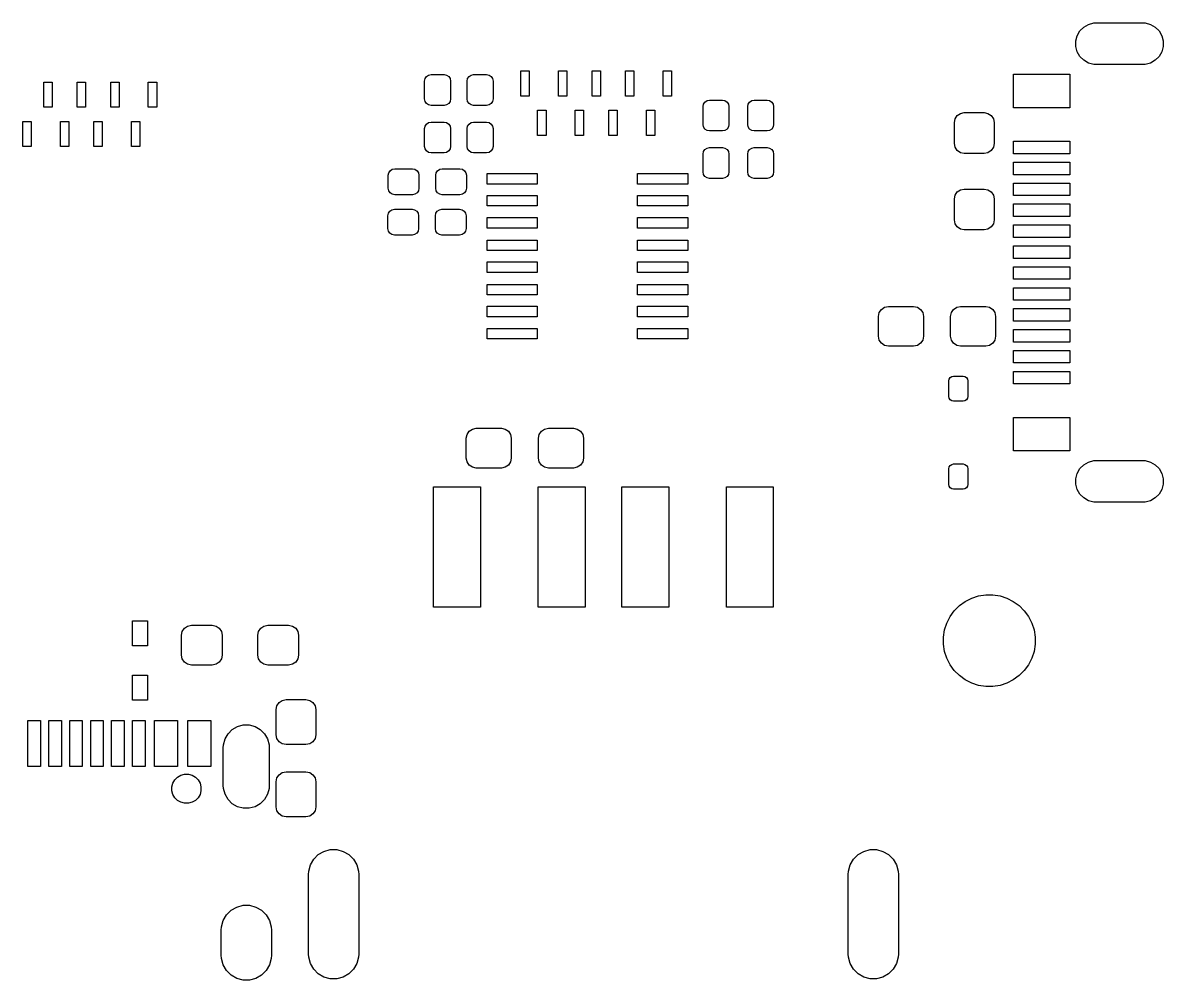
# Model space of a CAD drawing. Header units: millimetres. Extents: x 87.8 to 142.1, y -84.7 to -61.8.
# Drawn here: x 114.8 to 142.06, y -84.71 to -61.83 of the extents above; entities that cross this region are included whole.
import ezdxf

# ---------------------------------------------------------------- set-up
doc = ezdxf.new("R2010")
doc.units = ezdxf.units.MM
doc.layers.add('F.Mask', color=201, linetype='CONTINUOUS', true_color=0xd864ff)

msp = doc.modelspace()

# ---------------------------------------------------------------- linework, layer by layer
at = {"layer": 'F.Mask', "linetype": 'CONTINUOUS'}
for p, q in [((140.156619, -61.937323), (140.269658, -61.87206)), ((140.269658, -61.87206), (140.395737, -61.838278)), ((140.395737, -61.838278), (140.461, -61.834)), ((140.461, -61.834), (141.561, -61.834)), ((141.561, -61.834), (141.626263, -61.838278)), ((141.626263, -61.838278), (141.752342, -61.87206)), ((141.752342, -61.87206), (141.865381, -61.937323)), ((139.965278, -62.268737), (139.99906, -62.142658)), ((139.99906, -62.142658), (140.064323, -62.029619)), ((140.064323, -62.029619), (140.156619, -61.937323)), ((141.865381, -61.937323), (141.957677, -62.029619)), ((141.957677, -62.029619), (142.02294, -62.142658)), ((142.02294, -62.142658), (142.056722, -62.268737)), ((139.965278, -62.399263), (139.965278, -62.268737)), ((139.99906, -62.525342), (139.965278, -62.399263)), ((142.056722, -62.399263), (142.02294, -62.525342)), ((142.056722, -62.268737), (142.056722, -62.399263)), ((140.064323, -62.638381), (139.99906, -62.525342)), ((140.156619, -62.730677), (140.064323, -62.638381)), ((141.957677, -62.638381), (141.865381, -62.730677)), ((142.02294, -62.525342), (141.957677, -62.638381)), ((140.269658, -62.79594), (140.156619, -62.730677)), ((140.395737, -62.829722), (140.269658, -62.79594)), ((140.461, -62.834), (140.395737, -62.829722)), ((141.561, -62.834), (140.461, -62.834)), ((141.626263, -62.829722), (141.561, -62.834)), ((141.752342, -62.79594), (141.626263, -62.829722)), ((141.865381, -62.730677), (141.752342, -62.79594)), ((124.404, -63.228), (124.415799, -63.168684)), ((124.404, -63.653), (124.404, -63.228)), ((124.415799, -63.168684), (124.449398, -63.118398)), ((124.449398, -63.118398), (124.499684, -63.084799)), ((124.499684, -63.084799), (124.559, -63.073)), ((124.559, -63.073), (124.869, -63.073)), ((124.869, -63.073), (124.928316, -63.084799)), ((124.928316, -63.084799), (124.978602, -63.118398)), ((124.978602, -63.118398), (125.012201, -63.168684)), ((125.012201, -63.168684), (125.024, -63.228)), ((125.024, -63.228), (125.024, -63.653)), ((125.42, -63.228), (125.431799, -63.168684)), ((125.42, -63.653), (125.42, -63.228)), ((125.431799, -63.168684), (125.465398, -63.118398)), ((125.465398, -63.118398), (125.515684, -63.084799)), ((125.515684, -63.084799), (125.575, -63.073)), ((125.575, -63.073), (125.885, -63.073)), ((125.885, -63.073), (125.944316, -63.084799)), ((125.944316, -63.084799), (125.994602, -63.118398)), ((125.994602, -63.118398), (126.028201, -63.168684)), ((126.028201, -63.168684), (126.04, -63.228)), ((126.04, -63.228), (126.04, -63.653)), ((126.705, -63.584), (126.705, -62.984)), ((126.705, -62.984), (126.905, -62.984)), ((126.905, -62.984), (126.905, -63.584)), ((127.605, -63.584), (127.605, -62.984)), ((127.605, -62.984), (127.805, -62.984)), ((127.805, -62.984), (127.805, -63.584)), ((128.405, -63.584), (128.405, -62.984)), ((128.405, -62.984), (128.605, -62.984)), ((128.605, -62.984), (128.605, -63.584)), ((129.205, -63.584), (129.205, -62.984)), ((129.205, -62.984), (129.405, -62.984)), ((129.405, -62.984), (129.405, -63.584)), ((130.105, -63.584), (130.105, -62.984)), ((130.105, -62.984), (130.305, -62.984)), ((130.305, -62.984), (130.305, -63.584)), ((138.476, -63.864), (138.476, -63.064)), ((138.476, -63.064), (139.826, -63.064)), ((139.826, -63.064), (139.826, -63.864)), ((115.3, -63.85), (115.3, -63.25)), ((115.3, -63.25), (115.5, -63.25)), ((115.5, -63.25), (115.5, -63.85)), ((116.1, -63.85), (116.1, -63.25)), ((116.1, -63.25), (116.3, -63.25)), ((116.3, -63.25), (116.3, -63.85)), ((116.9, -63.85), (116.9, -63.25)), ((116.9, -63.25), (117.1, -63.25)), ((117.1, -63.25), (117.1, -63.85)), ((117.8, -63.85), (117.8, -63.25)), ((117.8, -63.25), (118, -63.25)), ((118, -63.25), (118, -63.85)), ((124.415799, -63.712316), (124.404, -63.653)), ((124.449398, -63.762602), (124.415799, -63.712316)), ((124.499684, -63.796201), (124.449398, -63.762602)), ((124.978602, -63.762602), (124.928316, -63.796201)), ((125.012201, -63.712316), (124.978602, -63.762602)), ((125.024, -63.653), (125.012201, -63.712316)), ((125.431799, -63.712316), (125.42, -63.653)), ((125.465398, -63.762602), (125.431799, -63.712316)), ((125.515684, -63.796201), (125.465398, -63.762602)), ((125.994602, -63.762602), (125.944316, -63.796201)), ((126.028201, -63.712316), (125.994602, -63.762602)), ((126.04, -63.653), (126.028201, -63.712316)), ((126.905, -63.584), (126.705, -63.584)), ((127.805, -63.584), (127.605, -63.584)), ((128.605, -63.584), (128.405, -63.584)), ((129.405, -63.584), (129.205, -63.584)), ((130.305, -63.584), (130.105, -63.584)), ((131.0588, -63.8376), (131.070599, -63.778284)), ((131.070599, -63.778284), (131.104198, -63.727998)), ((131.104198, -63.727998), (131.154484, -63.694399)), ((131.154484, -63.694399), (131.2138, -63.6826)), ((131.2138, -63.6826), (131.5238, -63.6826)), ((131.5238, -63.6826), (131.583116, -63.694399)), ((131.583116, -63.694399), (131.633402, -63.727998)), ((131.633402, -63.727998), (131.667001, -63.778284)), ((131.667001, -63.778284), (131.6788, -63.8376)), ((132.1256, -63.8376), (132.137399, -63.778284)), ((132.137399, -63.778284), (132.170998, -63.727998)), ((132.170998, -63.727998), (132.221284, -63.694399)), ((132.221284, -63.694399), (132.2806, -63.6826)), ((132.2806, -63.6826), (132.5906, -63.6826)), ((132.5906, -63.6826), (132.649916, -63.694399)), ((132.649916, -63.694399), (132.700202, -63.727998)), ((132.700202, -63.727998), (132.733801, -63.778284)), ((132.733801, -63.778284), (132.7456, -63.8376)), ((115.5, -63.85), (115.3, -63.85)), ((116.3, -63.85), (116.1, -63.85)), ((117.1, -63.85), (116.9, -63.85)), ((118, -63.85), (117.8, -63.85)), ((124.559, -63.808), (124.499684, -63.796201)), ((124.869, -63.808), (124.559, -63.808)), ((124.928316, -63.796201), (124.869, -63.808)), ((125.575, -63.808), (125.515684, -63.796201)), ((125.885, -63.808), (125.575, -63.808)), ((125.944316, -63.796201), (125.885, -63.808)), ((127.105, -64.524), (127.105, -63.924)), ((127.105, -63.924), (127.305, -63.924)), ((127.305, -63.924), (127.305, -64.524)), ((128.005, -64.524), (128.005, -63.924)), ((128.005, -63.924), (128.205, -63.924)), ((128.205, -63.924), (128.205, -64.524)), ((128.805, -64.524), (128.805, -63.924)), ((128.805, -63.924), (129.005, -63.924)), ((129.005, -63.924), (129.005, -64.524)), ((129.705, -64.524), (129.705, -63.924)), ((129.705, -63.924), (129.905, -63.924)), ((129.905, -63.924), (129.905, -64.524)), ((131.0588, -64.2626), (131.0588, -63.8376)), ((131.6788, -63.8376), (131.6788, -64.2626)), ((132.1256, -64.2626), (132.1256, -63.8376)), ((132.7456, -63.8376), (132.7456, -64.2626)), ((137.084079, -64.128113), (137.135562, -64.051062)), ((137.135562, -64.051062), (137.212613, -63.999579)), ((137.212613, -63.999579), (137.3035, -63.9815)), ((137.3035, -63.9815), (137.7785, -63.9815)), ((137.7785, -63.9815), (137.869387, -63.999579)), ((137.869387, -63.999579), (137.946438, -64.051062)), ((137.946438, -64.051062), (137.997921, -64.128113)), ((139.826, -63.864), (138.476, -63.864)), ((114.8, -64.79), (114.8, -64.19)), ((114.8, -64.19), (115, -64.19)), ((115, -64.19), (115, -64.79)), ((115.7, -64.79), (115.7, -64.19)), ((115.7, -64.19), (115.9, -64.19)), ((115.9, -64.19), (115.9, -64.79)), ((116.5, -64.79), (116.5, -64.19)), ((116.5, -64.19), (116.7, -64.19)), ((116.7, -64.19), (116.7, -64.79)), ((117.4, -64.79), (117.4, -64.19)), ((117.4, -64.19), (117.6, -64.19)), ((117.6, -64.19), (117.6, -64.79)), ((124.404, -64.363), (124.415799, -64.303684)), ((124.415799, -64.303684), (124.449398, -64.253398)), ((124.449398, -64.253398), (124.499684, -64.219799)), ((124.499684, -64.219799), (124.559, -64.208)), ((124.559, -64.208), (124.869, -64.208)), ((124.869, -64.208), (124.928316, -64.219799)), ((124.928316, -64.219799), (124.978602, -64.253398)), ((124.978602, -64.253398), (125.012201, -64.303684)), ((125.012201, -64.303684), (125.024, -64.363)), ((125.42, -64.363), (125.431799, -64.303684)), ((125.431799, -64.303684), (125.465398, -64.253398)), ((125.465398, -64.253398), (125.515684, -64.219799)), ((125.515684, -64.219799), (125.575, -64.208)), ((125.575, -64.208), (125.885, -64.208)), ((125.885, -64.208), (125.944316, -64.219799)), ((125.944316, -64.219799), (125.994602, -64.253398)), ((125.994602, -64.253398), (126.028201, -64.303684)), ((126.028201, -64.303684), (126.04, -64.363)), ((131.070599, -64.321916), (131.0588, -64.2626)), ((131.104198, -64.372202), (131.070599, -64.321916)), ((131.667001, -64.321916), (131.633402, -64.372202)), ((131.6788, -64.2626), (131.667001, -64.321916)), ((132.137399, -64.321916), (132.1256, -64.2626)), ((132.170998, -64.372202), (132.137399, -64.321916)), ((132.733801, -64.321916), (132.700202, -64.372202)), ((132.7456, -64.2626), (132.733801, -64.321916)), ((137.066, -64.219), (137.084079, -64.128113)), ((137.066, -64.719), (137.066, -64.219)), ((137.997921, -64.128113), (138.016, -64.219)), ((138.016, -64.219), (138.016, -64.719)), ((124.404, -64.788), (124.404, -64.363)), ((125.024, -64.363), (125.024, -64.788)), ((125.42, -64.788), (125.42, -64.363)), ((126.04, -64.363), (126.04, -64.788)), ((127.305, -64.524), (127.105, -64.524)), ((128.205, -64.524), (128.005, -64.524)), ((129.005, -64.524), (128.805, -64.524)), ((129.905, -64.524), (129.705, -64.524)), ((131.154484, -64.405801), (131.104198, -64.372202)), ((131.2138, -64.4176), (131.154484, -64.405801)), ((131.5238, -64.4176), (131.2138, -64.4176)), ((131.583116, -64.405801), (131.5238, -64.4176)), ((131.633402, -64.372202), (131.583116, -64.405801)), ((132.221284, -64.405801), (132.170998, -64.372202)), ((132.2806, -64.4176), (132.221284, -64.405801)), ((132.5906, -64.4176), (132.2806, -64.4176)), ((132.649916, -64.405801), (132.5906, -64.4176)), ((132.700202, -64.372202), (132.649916, -64.405801)), ((115, -64.79), (114.8, -64.79)), ((115.9, -64.79), (115.7, -64.79)), ((116.7, -64.79), (116.5, -64.79)), ((117.6, -64.79), (117.4, -64.79)), ((124.415799, -64.847316), (124.404, -64.788)), ((124.449398, -64.897602), (124.415799, -64.847316)), ((125.012201, -64.847316), (124.978602, -64.897602)), ((125.024, -64.788), (125.012201, -64.847316)), ((125.431799, -64.847316), (125.42, -64.788)), ((125.465398, -64.897602), (125.431799, -64.847316)), ((126.028201, -64.847316), (125.994602, -64.897602)), ((126.04, -64.788), (126.028201, -64.847316)), ((131.070599, -64.913284), (131.104198, -64.862998)), ((131.104198, -64.862998), (131.154484, -64.829399)), ((131.154484, -64.829399), (131.2138, -64.8176)), ((131.2138, -64.8176), (131.5238, -64.8176)), ((131.5238, -64.8176), (131.583116, -64.829399)), ((131.583116, -64.829399), (131.633402, -64.862998)), ((131.633402, -64.862998), (131.667001, -64.913284)), ((132.137399, -64.913284), (132.170998, -64.862998)), ((132.170998, -64.862998), (132.221284, -64.829399)), ((132.221284, -64.829399), (132.2806, -64.8176)), ((132.2806, -64.8176), (132.5906, -64.8176)), ((132.5906, -64.8176), (132.649916, -64.829399)), ((132.649916, -64.829399), (132.700202, -64.862998)), ((132.700202, -64.862998), (132.733801, -64.913284)), ((137.084079, -64.809887), (137.066, -64.719)), ((137.135562, -64.886938), (137.084079, -64.809887)), ((137.997921, -64.809887), (137.946438, -64.886938)), ((138.016, -64.719), (137.997921, -64.809887)), ((138.476, -64.964), (138.476, -64.664)), ((138.476, -64.664), (139.826, -64.664)), ((139.826, -64.664), (139.826, -64.964)), ((124.499684, -64.931201), (124.449398, -64.897602)), ((124.559, -64.943), (124.499684, -64.931201)), ((124.869, -64.943), (124.559, -64.943)), ((124.928316, -64.931201), (124.869, -64.943)), ((124.978602, -64.897602), (124.928316, -64.931201)), ((125.515684, -64.931201), (125.465398, -64.897602)), ((125.575, -64.943), (125.515684, -64.931201)), ((125.885, -64.943), (125.575, -64.943)), ((125.944316, -64.931201), (125.885, -64.943)), ((125.994602, -64.897602), (125.944316, -64.931201)), ((131.0588, -64.9726), (131.070599, -64.913284)), ((131.0588, -65.3976), (131.0588, -64.9726)), ((131.667001, -64.913284), (131.6788, -64.9726)), ((131.6788, -64.9726), (131.6788, -65.3976)), ((132.1256, -64.9726), (132.137399, -64.913284)), ((132.1256, -65.3976), (132.1256, -64.9726)), ((132.733801, -64.913284), (132.7456, -64.9726)), ((132.7456, -64.9726), (132.7456, -65.3976)), ((137.212613, -64.938421), (137.135562, -64.886938)), ((137.3035, -64.9565), (137.212613, -64.938421)), ((137.7785, -64.9565), (137.3035, -64.9565)), ((137.869387, -64.938421), (137.7785, -64.9565)), ((137.946438, -64.886938), (137.869387, -64.938421)), ((139.826, -64.964), (138.476, -64.964)), ((123.545499, -65.419284), (123.579098, -65.368998)), ((123.579098, -65.368998), (123.629384, -65.335399)), ((123.629384, -65.335399), (123.6887, -65.3236)), ((123.6887, -65.3236), (124.1137, -65.3236)), ((124.1137, -65.3236), (124.173016, -65.335399)), ((124.173016, -65.335399), (124.223302, -65.368998)), ((124.223302, -65.368998), (124.256901, -65.419284)), ((124.680499, -65.419284), (124.714098, -65.368998)), ((124.714098, -65.368998), (124.764384, -65.335399)), ((124.764384, -65.335399), (124.8237, -65.3236)), ((124.8237, -65.3236), (125.2487, -65.3236)), ((125.2487, -65.3236), (125.308016, -65.335399)), ((125.308016, -65.335399), (125.358302, -65.368998)), ((125.358302, -65.368998), (125.391901, -65.419284)), ((131.070599, -65.456916), (131.0588, -65.3976)), ((131.6788, -65.3976), (131.667001, -65.456916)), ((132.137399, -65.456916), (132.1256, -65.3976)), ((132.7456, -65.3976), (132.733801, -65.456916)), ((138.476, -65.464), (138.476, -65.164)), ((138.476, -65.164), (139.826, -65.164)), ((139.826, -65.164), (139.826, -65.464)), ((123.5337, -65.4786), (123.545499, -65.419284)), ((123.5337, -65.7886), (123.5337, -65.4786)), ((124.256901, -65.419284), (124.2687, -65.4786)), ((124.2687, -65.4786), (124.2687, -65.7886)), ((124.6687, -65.4786), (124.680499, -65.419284)), ((124.6687, -65.7886), (124.6687, -65.4786)), ((125.391901, -65.419284), (125.4037, -65.4786)), ((125.4037, -65.4786), (125.4037, -65.7886)), ((125.8954, -65.6882), (125.8954, -65.4382)), ((125.8954, -65.4382), (127.0954, -65.4382)), ((127.0954, -65.6882), (125.8954, -65.6882)), ((127.0954, -65.4382), (127.0954, -65.6882)), ((129.4954, -65.6882), (129.4954, -65.4382)), ((129.4954, -65.4382), (130.6954, -65.4382)), ((130.6954, -65.6882), (129.4954, -65.6882)), ((130.6954, -65.4382), (130.6954, -65.6882)), ((131.104198, -65.507202), (131.070599, -65.456916)), ((131.154484, -65.540801), (131.104198, -65.507202)), ((131.2138, -65.5526), (131.154484, -65.540801)), ((131.5238, -65.5526), (131.2138, -65.5526)), ((131.583116, -65.540801), (131.5238, -65.5526)), ((131.633402, -65.507202), (131.583116, -65.540801)), ((131.667001, -65.456916), (131.633402, -65.507202)), ((132.170998, -65.507202), (132.137399, -65.456916)), ((132.221284, -65.540801), (132.170998, -65.507202)), ((132.2806, -65.5526), (132.221284, -65.540801)), ((132.5906, -65.5526), (132.2806, -65.5526)), ((132.649916, -65.540801), (132.5906, -65.5526)), ((132.700202, -65.507202), (132.649916, -65.540801)), ((132.733801, -65.456916), (132.700202, -65.507202)), ((139.826, -65.464), (138.476, -65.464)), ((138.476, -65.964), (138.476, -65.664)), ((138.476, -65.664), (139.826, -65.664)), ((139.826, -65.664), (139.826, -65.964)), ((123.545499, -65.847916), (123.5337, -65.7886)), ((123.579098, -65.898202), (123.545499, -65.847916)), ((123.629384, -65.931801), (123.579098, -65.898202)), ((123.6887, -65.9436), (123.629384, -65.931801)), ((124.1137, -65.9436), (123.6887, -65.9436)), ((124.173016, -65.931801), (124.1137, -65.9436)), ((124.223302, -65.898202), (124.173016, -65.931801)), ((124.256901, -65.847916), (124.223302, -65.898202)), ((124.2687, -65.7886), (124.256901, -65.847916)), ((124.680499, -65.847916), (124.6687, -65.7886)), ((124.714098, -65.898202), (124.680499, -65.847916)), ((124.764384, -65.931801), (124.714098, -65.898202)), ((124.8237, -65.9436), (124.764384, -65.931801)), ((125.2487, -65.9436), (124.8237, -65.9436)), ((125.308016, -65.931801), (125.2487, -65.9436)), ((125.358302, -65.898202), (125.308016, -65.931801)), ((125.391901, -65.847916), (125.358302, -65.898202)), ((125.4037, -65.7886), (125.391901, -65.847916)), ((125.8954, -66.2082), (125.8954, -65.9582)), ((125.8954, -65.9582), (127.0954, -65.9582)), ((127.0954, -65.9582), (127.0954, -66.2082)), ((129.4954, -66.2082), (129.4954, -65.9582)), ((129.4954, -65.9582), (130.6954, -65.9582)), ((130.6954, -65.9582), (130.6954, -66.2082)), ((137.066, -66.044), (137.084079, -65.953113)), ((137.084079, -65.953113), (137.135562, -65.876062)), ((137.135562, -65.876062), (137.212613, -65.824579)), ((137.212613, -65.824579), (137.3035, -65.8065)), ((137.3035, -65.8065), (137.7785, -65.8065)), ((137.7785, -65.8065), (137.869387, -65.824579)), ((137.869387, -65.824579), (137.946438, -65.876062)), ((137.946438, -65.876062), (137.997921, -65.953113)), ((137.997921, -65.953113), (138.016, -66.044)), ((127.0954, -66.2082), (125.8954, -66.2082)), ((130.6954, -66.2082), (129.4954, -66.2082)), ((137.066, -66.544), (137.066, -66.044)), ((138.016, -66.044), (138.016, -66.544)), ((139.826, -65.964), (138.476, -65.964)), ((138.476, -66.464), (138.476, -66.164)), ((138.476, -66.164), (139.826, -66.164)), ((139.826, -66.164), (139.826, -66.464)), ((123.525, -66.4438), (123.536799, -66.384484)), ((123.525, -66.7538), (123.525, -66.4438)), ((123.536799, -66.384484), (123.570398, -66.334198)), ((123.570398, -66.334198), (123.620684, -66.300599)), ((123.620684, -66.300599), (123.68, -66.2888)), ((123.68, -66.2888), (124.105, -66.2888)), ((124.105, -66.2888), (124.164316, -66.300599)), ((124.164316, -66.300599), (124.214602, -66.334198)), ((124.214602, -66.334198), (124.248201, -66.384484)), ((124.248201, -66.384484), (124.26, -66.4438)), ((124.26, -66.4438), (124.26, -66.7538)), ((124.66, -66.4438), (124.671799, -66.384484)), ((124.66, -66.7538), (124.66, -66.4438)), ((124.671799, -66.384484), (124.705398, -66.334198)), ((124.705398, -66.334198), (124.755684, -66.300599)), ((124.755684, -66.300599), (124.815, -66.2888)), ((124.815, -66.2888), (125.24, -66.2888)), ((125.24, -66.2888), (125.299316, -66.300599)), ((125.299316, -66.300599), (125.349602, -66.334198)), ((125.349602, -66.334198), (125.383201, -66.384484)), ((125.383201, -66.384484), (125.395, -66.4438)), ((125.395, -66.4438), (125.395, -66.7538)), ((125.8954, -66.7382), (125.8954, -66.4882)), ((125.8954, -66.4882), (127.0954, -66.4882)), ((127.0954, -66.4882), (127.0954, -66.7382)), ((129.4954, -66.7382), (129.4954, -66.4882)), ((129.4954, -66.4882), (130.6954, -66.4882)), ((130.6954, -66.4882), (130.6954, -66.7382)), ((139.826, -66.464), (138.476, -66.464)), ((123.536799, -66.813116), (123.525, -66.7538)), ((124.26, -66.7538), (124.248201, -66.813116)), ((124.671799, -66.813116), (124.66, -66.7538)), ((125.395, -66.7538), (125.383201, -66.813116)), ((127.0954, -66.7382), (125.8954, -66.7382)), ((130.6954, -66.7382), (129.4954, -66.7382)), ((137.084079, -66.634887), (137.066, -66.544)), ((137.135562, -66.711938), (137.084079, -66.634887)), ((137.212613, -66.763421), (137.135562, -66.711938)), ((137.3035, -66.7815), (137.212613, -66.763421)), ((137.869387, -66.763421), (137.7785, -66.7815)), ((137.946438, -66.711938), (137.869387, -66.763421)), ((137.997921, -66.634887), (137.946438, -66.711938)), ((138.016, -66.544), (137.997921, -66.634887)), ((138.476, -66.964), (138.476, -66.664)), ((138.476, -66.664), (139.826, -66.664)), ((139.826, -66.664), (139.826, -66.964)), ((123.570398, -66.863402), (123.536799, -66.813116)), ((123.620684, -66.897001), (123.570398, -66.863402)), ((123.68, -66.9088), (123.620684, -66.897001)), ((124.105, -66.9088), (123.68, -66.9088)), ((124.164316, -66.897001), (124.105, -66.9088)), ((124.214602, -66.863402), (124.164316, -66.897001)), ((124.248201, -66.813116), (124.214602, -66.863402)), ((124.705398, -66.863402), (124.671799, -66.813116)), ((124.755684, -66.897001), (124.705398, -66.863402)), ((124.815, -66.9088), (124.755684, -66.897001)), ((125.24, -66.9088), (124.815, -66.9088)), ((125.299316, -66.897001), (125.24, -66.9088)), ((125.349602, -66.863402), (125.299316, -66.897001)), ((125.383201, -66.813116), (125.349602, -66.863402)), ((125.8954, -67.2782), (125.8954, -67.0282)), ((125.8954, -67.0282), (127.0954, -67.0282)), ((127.0954, -67.0282), (127.0954, -67.2782)), ((129.4954, -67.2782), (129.4954, -67.0282)), ((129.4954, -67.0282), (130.6954, -67.0282)), ((130.6954, -67.0282), (130.6954, -67.2782)), ((137.7785, -66.7815), (137.3035, -66.7815)), ((139.826, -66.964), (138.476, -66.964)), ((127.0954, -67.2782), (125.8954, -67.2782)), ((130.6954, -67.2782), (129.4954, -67.2782)), ((138.476, -67.464), (138.476, -67.164)), ((138.476, -67.164), (139.826, -67.164)), ((139.826, -67.164), (139.826, -67.464)), ((125.8954, -67.7982), (125.8954, -67.5482)), ((125.8954, -67.5482), (127.0954, -67.5482)), ((127.0954, -67.5482), (127.0954, -67.7982)), ((129.4954, -67.7982), (129.4954, -67.5482)), ((129.4954, -67.5482), (130.6954, -67.5482)), ((130.6954, -67.5482), (130.6954, -67.7982)), ((139.826, -67.464), (138.476, -67.464)), ((127.0954, -67.7982), (125.8954, -67.7982)), ((130.6954, -67.7982), (129.4954, -67.7982)), ((138.476, -67.964), (138.476, -67.664)), ((138.476, -67.664), (139.826, -67.664)), ((139.826, -67.664), (139.826, -67.964)), ((125.8954, -68.3382), (125.8954, -68.0882)), ((125.8954, -68.0882), (127.0954, -68.0882)), ((127.0954, -68.0882), (127.0954, -68.3382)), ((129.4954, -68.3382), (129.4954, -68.0882)), ((129.4954, -68.0882), (130.6954, -68.0882)), ((130.6954, -68.0882), (130.6954, -68.3382)), ((139.826, -67.964), (138.476, -67.964)), ((127.0954, -68.3382), (125.8954, -68.3382)), ((130.6954, -68.3382), (129.4954, -68.3382)), ((138.476, -68.464), (138.476, -68.164)), ((138.476, -68.164), (139.826, -68.164)), ((139.826, -68.164), (139.826, -68.464)), ((125.8954, -68.8582), (125.8954, -68.6082)), ((125.8954, -68.6082), (127.0954, -68.6082)), ((127.0954, -68.6082), (127.0954, -68.8582)), ((129.4954, -68.8582), (129.4954, -68.6082)), ((129.4954, -68.6082), (130.6954, -68.6082)), ((130.6954, -68.6082), (130.6954, -68.8582)), ((135.270079, -68.759613), (135.321562, -68.682562)), ((135.321562, -68.682562), (135.398613, -68.631079)), ((135.398613, -68.631079), (135.4895, -68.613)), ((135.4895, -68.613), (136.0895, -68.613)), ((136.0895, -68.613), (136.180387, -68.631079)), ((136.180387, -68.631079), (136.257438, -68.682562)), ((136.257438, -68.682562), (136.308921, -68.759613)), ((136.995079, -68.759613), (137.046562, -68.682562)), ((137.046562, -68.682562), (137.123613, -68.631079)), ((137.123613, -68.631079), (137.2145, -68.613)), ((137.2145, -68.613), (137.8145, -68.613)), ((137.8145, -68.613), (137.905387, -68.631079)), ((137.905387, -68.631079), (137.982438, -68.682562)), ((137.982438, -68.682562), (138.033921, -68.759613)), ((139.826, -68.464), (138.476, -68.464)), ((138.476, -68.964), (138.476, -68.664)), ((138.476, -68.664), (139.826, -68.664)), ((139.826, -68.664), (139.826, -68.964)), ((127.0954, -68.8582), (125.8954, -68.8582)), ((130.6954, -68.8582), (129.4954, -68.8582)), ((135.252, -68.8505), (135.270079, -68.759613)), ((135.252, -69.3255), (135.252, -68.8505)), ((136.308921, -68.759613), (136.327, -68.8505)), ((136.327, -68.8505), (136.327, -69.3255)), ((136.977, -68.8505), (136.995079, -68.759613)), ((136.977, -69.3255), (136.977, -68.8505)), ((138.033921, -68.759613), (138.052, -68.8505)), ((138.052, -68.8505), (138.052, -69.3255)), ((125.8954, -69.3882), (125.8954, -69.1382)), ((125.8954, -69.1382), (127.0954, -69.1382)), ((127.0954, -69.1382), (127.0954, -69.3882)), ((129.4954, -69.3882), (129.4954, -69.1382)), ((129.4954, -69.1382), (130.6954, -69.1382)), ((130.6954, -69.1382), (130.6954, -69.3882)), ((139.826, -68.964), (138.476, -68.964)), ((138.476, -69.464), (138.476, -69.164)), ((138.476, -69.164), (139.826, -69.164)), ((139.826, -69.164), (139.826, -69.464)), ((127.0954, -69.3882), (125.8954, -69.3882)), ((130.6954, -69.3882), (129.4954, -69.3882)), ((135.270079, -69.416387), (135.252, -69.3255)), ((135.321562, -69.493438), (135.270079, -69.416387)), ((135.398613, -69.544921), (135.321562, -69.493438)), ((136.257438, -69.493438), (136.180387, -69.544921)), ((136.308921, -69.416387), (136.257438, -69.493438)), ((136.327, -69.3255), (136.308921, -69.416387)), ((136.995079, -69.416387), (136.977, -69.3255)), ((137.046562, -69.493438), (136.995079, -69.416387)), ((137.123613, -69.544921), (137.046562, -69.493438)), ((137.982438, -69.493438), (137.905387, -69.544921)), ((138.033921, -69.416387), (137.982438, -69.493438)), ((138.052, -69.3255), (138.033921, -69.416387)), ((139.826, -69.464), (138.476, -69.464)), ((135.4895, -69.563), (135.398613, -69.544921)), ((136.0895, -69.563), (135.4895, -69.563)), ((136.180387, -69.544921), (136.0895, -69.563)), ((137.2145, -69.563), (137.123613, -69.544921)), ((137.8145, -69.563), (137.2145, -69.563)), ((137.905387, -69.544921), (137.8145, -69.563)), ((138.476, -69.964), (138.476, -69.664)), ((138.476, -69.664), (139.826, -69.664)), ((139.826, -69.664), (139.826, -69.964)), ((139.826, -69.964), (138.476, -69.964)), ((136.943564, -70.347448), (136.96795, -70.31095)), ((136.96795, -70.31095), (137.004448, -70.286564)), ((137.004448, -70.286564), (137.0475, -70.278)), ((137.0475, -70.278), (137.2725, -70.278)), ((137.2725, -70.278), (137.315552, -70.286564)), ((137.315552, -70.286564), (137.35205, -70.31095)), ((137.35205, -70.31095), (137.376436, -70.347448)), ((138.476, -70.464), (138.476, -70.164)), ((138.476, -70.164), (139.826, -70.164)), ((139.826, -70.164), (139.826, -70.464)), ((136.935, -70.3905), (136.943564, -70.347448)), ((136.935, -70.7655), (136.935, -70.3905)), ((137.376436, -70.347448), (137.385, -70.3905)), ((137.385, -70.3905), (137.385, -70.7655)), ((139.826, -70.464), (138.476, -70.464)), ((136.943564, -70.808552), (136.935, -70.7655)), ((136.96795, -70.84505), (136.943564, -70.808552)), ((137.004448, -70.869436), (136.96795, -70.84505)), ((137.35205, -70.84505), (137.315552, -70.869436)), ((137.376436, -70.808552), (137.35205, -70.84505)), ((137.385, -70.7655), (137.376436, -70.808552)), ((137.0475, -70.878), (137.004448, -70.869436)), ((137.2725, -70.878), (137.0475, -70.878)), ((137.315552, -70.869436), (137.2725, -70.878)), ((138.476, -72.064), (138.476, -71.264)), ((138.476, -71.264), (139.826, -71.264)), ((139.826, -71.264), (139.826, -72.064)), ((125.4, -71.7625), (125.418079, -71.671613)), ((125.418079, -71.671613), (125.469562, -71.594562)), ((125.469562, -71.594562), (125.546613, -71.543079)), ((125.546613, -71.543079), (125.6375, -71.525)), ((125.6375, -71.525), (126.2375, -71.525)), ((126.2375, -71.525), (126.328387, -71.543079)), ((126.328387, -71.543079), (126.405438, -71.594562)), ((126.405438, -71.594562), (126.456921, -71.671613)), ((126.456921, -71.671613), (126.475, -71.7625)), ((127.125, -71.7625), (127.143079, -71.671613)), ((127.143079, -71.671613), (127.194562, -71.594562)), ((127.194562, -71.594562), (127.271613, -71.543079)), ((127.271613, -71.543079), (127.3625, -71.525)), ((127.3625, -71.525), (127.9625, -71.525)), ((127.9625, -71.525), (128.053387, -71.543079)), ((128.053387, -71.543079), (128.130438, -71.594562)), ((128.130438, -71.594562), (128.181921, -71.671613)), ((128.181921, -71.671613), (128.2, -71.7625)), ((125.4, -72.2375), (125.4, -71.7625)), ((126.475, -71.7625), (126.475, -72.2375)), ((127.125, -72.2375), (127.125, -71.7625)), ((128.2, -71.7625), (128.2, -72.2375)), ((139.826, -72.064), (138.476, -72.064)), ((125.418079, -72.328387), (125.4, -72.2375)), ((125.469562, -72.405438), (125.418079, -72.328387)), ((125.546613, -72.456921), (125.469562, -72.405438)), ((125.6375, -72.475), (125.546613, -72.456921)), ((126.2375, -72.475), (125.6375, -72.475)), ((126.328387, -72.456921), (126.2375, -72.475)), ((126.405438, -72.405438), (126.328387, -72.456921)), ((126.456921, -72.328387), (126.405438, -72.405438)), ((126.475, -72.2375), (126.456921, -72.328387)), ((127.143079, -72.328387), (127.125, -72.2375)), ((127.194562, -72.405438), (127.143079, -72.328387)), ((127.271613, -72.456921), (127.194562, -72.405438)), ((127.3625, -72.475), (127.271613, -72.456921)), ((127.9625, -72.475), (127.3625, -72.475)), ((128.053387, -72.456921), (127.9625, -72.475)), ((128.130438, -72.405438), (128.053387, -72.456921)), ((128.181921, -72.328387), (128.130438, -72.405438)), ((128.2, -72.2375), (128.181921, -72.328387)), ((136.935, -72.4905), (136.943564, -72.447448)), ((136.935, -72.8655), (136.935, -72.4905)), ((136.943564, -72.447448), (136.96795, -72.41095)), ((136.96795, -72.41095), (137.004448, -72.386564)), ((137.004448, -72.386564), (137.0475, -72.378)), ((137.0475, -72.378), (137.2725, -72.378)), ((137.2725, -72.378), (137.315552, -72.386564)), ((137.315552, -72.386564), (137.35205, -72.41095)), ((137.35205, -72.41095), (137.376436, -72.447448)), ((137.376436, -72.447448), (137.385, -72.4905)), ((137.385, -72.4905), (137.385, -72.8655)), ((139.99906, -72.602658), (140.064323, -72.489619)), ((140.064323, -72.489619), (140.156619, -72.397323)), ((140.156619, -72.397323), (140.269658, -72.33206)), ((140.269658, -72.33206), (140.395737, -72.298278)), ((140.395737, -72.298278), (140.461, -72.294)), ((140.461, -72.294), (141.561, -72.294)), ((141.561, -72.294), (141.626263, -72.298278)), ((141.626263, -72.298278), (141.752342, -72.33206)), ((141.752342, -72.33206), (141.865381, -72.397323)), ((141.865381, -72.397323), (141.957677, -72.489619)), ((141.957677, -72.489619), (142.02294, -72.602658)), ((139.965278, -72.728737), (139.99906, -72.602658)), ((139.965278, -72.859263), (139.965278, -72.728737)), ((142.02294, -72.602658), (142.056722, -72.728737)), ((142.056722, -72.728737), (142.056722, -72.859263)), ((124.618, -75.8), (124.618, -72.92)), ((124.618, -72.92), (125.738, -72.92)), ((125.738, -72.92), (125.738, -75.8)), ((127.118, -75.8), (127.118, -72.92)), ((127.118, -72.92), (128.238, -72.92)), ((128.238, -72.92), (128.238, -75.8)), ((129.118, -75.8), (129.118, -72.92)), ((129.118, -72.92), (130.238, -72.92)), ((130.238, -72.92), (130.238, -75.8)), ((131.618, -75.8), (131.618, -72.92)), ((131.618, -72.92), (132.738, -72.92)), ((132.738, -72.92), (132.738, -75.8)), ((136.943564, -72.908552), (136.935, -72.8655)), ((136.96795, -72.94505), (136.943564, -72.908552)), ((137.004448, -72.969436), (136.96795, -72.94505)), ((137.0475, -72.978), (137.004448, -72.969436)), ((137.2725, -72.978), (137.0475, -72.978)), ((137.315552, -72.969436), (137.2725, -72.978)), ((137.35205, -72.94505), (137.315552, -72.969436)), ((137.376436, -72.908552), (137.35205, -72.94505)), ((137.385, -72.8655), (137.376436, -72.908552)), ((139.99906, -72.985342), (139.965278, -72.859263)), ((140.064323, -73.098381), (139.99906, -72.985342)), ((142.02294, -72.985342), (141.957677, -73.098381)), ((142.056722, -72.859263), (142.02294, -72.985342)), ((140.156619, -73.190677), (140.064323, -73.098381)), ((140.269658, -73.25594), (140.156619, -73.190677)), ((140.395737, -73.289722), (140.269658, -73.25594)), ((140.461, -73.294), (140.395737, -73.289722)), ((141.561, -73.294), (140.461, -73.294)), ((141.626263, -73.289722), (141.561, -73.294)), ((141.752342, -73.25594), (141.626263, -73.289722)), ((141.865381, -73.190677), (141.752342, -73.25594)), ((141.957677, -73.098381), (141.865381, -73.190677)), ((137.063553, -75.885607), (137.185607, -75.763553)), ((137.185607, -75.763553), (137.325252, -75.662096)), ((137.325252, -75.662096), (137.479048, -75.583733)), ((137.479048, -75.583733), (137.64321, -75.530393)), ((137.64321, -75.530393), (137.813695, -75.503391)), ((137.813695, -75.503391), (137.986305, -75.503391)), ((137.986305, -75.503391), (138.15679, -75.530393)), ((138.15679, -75.530393), (138.320952, -75.583733)), ((138.320952, -75.583733), (138.474748, -75.662096)), ((138.474748, -75.662096), (138.614393, -75.763553)), ((138.614393, -75.763553), (138.736447, -75.885607)), ((125.738, -75.8), (124.618, -75.8)), ((128.238, -75.8), (127.118, -75.8)), ((130.238, -75.8), (129.118, -75.8)), ((132.738, -75.8), (131.618, -75.8)), ((136.883733, -76.179048), (136.962096, -76.025252)), ((136.962096, -76.025252), (137.063553, -75.885607)), ((138.736447, -75.885607), (138.837904, -76.025252)), ((138.837904, -76.025252), (138.916267, -76.179048)), ((117.419999, -76.724), (117.419999, -76.124)), ((117.419999, -76.124), (117.779999, -76.124)), ((117.779999, -76.124), (117.779999, -76.724)), ((118.609579, -76.379613), (118.661062, -76.302562)), ((118.661062, -76.302562), (118.738113, -76.251079)), ((118.738113, -76.251079), (118.829, -76.233)), ((118.829, -76.233), (119.329, -76.233)), ((119.329, -76.233), (119.419887, -76.251079)), ((119.419887, -76.251079), (119.496938, -76.302562)), ((119.496938, -76.302562), (119.548421, -76.379613)), ((120.434579, -76.379613), (120.486062, -76.302562)), ((120.486062, -76.302562), (120.563113, -76.251079)), ((120.563113, -76.251079), (120.654, -76.233)), ((120.654, -76.233), (121.154, -76.233)), ((121.154, -76.233), (121.244887, -76.251079)), ((121.244887, -76.251079), (121.321938, -76.302562)), ((121.321938, -76.302562), (121.373421, -76.379613)), ((136.830393, -76.34321), (136.883733, -76.179048)), ((138.916267, -76.179048), (138.969607, -76.34321)), ((118.5915, -76.4705), (118.609579, -76.379613)), ((118.5915, -76.9455), (118.5915, -76.4705)), ((119.548421, -76.379613), (119.5665, -76.4705)), ((119.5665, -76.4705), (119.5665, -76.9455)), ((120.4165, -76.4705), (120.434579, -76.379613)), ((120.4165, -76.9455), (120.4165, -76.4705)), ((121.373421, -76.379613), (121.3915, -76.4705)), ((121.3915, -76.4705), (121.3915, -76.9455)), ((136.803391, -76.513695), (136.830393, -76.34321)), ((136.803391, -76.686305), (136.803391, -76.513695)), ((138.969607, -76.34321), (138.996609, -76.513695)), ((138.996609, -76.513695), (138.996609, -76.686305)), ((117.779999, -76.724), (117.419999, -76.724)), ((136.830393, -76.85679), (136.803391, -76.686305)), ((136.883733, -77.020952), (136.830393, -76.85679)), ((138.969607, -76.85679), (138.916267, -77.020952)), ((138.996609, -76.686305), (138.969607, -76.85679)), ((118.609579, -77.036387), (118.5915, -76.9455)), ((118.661062, -77.113438), (118.609579, -77.036387)), ((118.738113, -77.164921), (118.661062, -77.113438)), ((119.496938, -77.113438), (119.419887, -77.164921)), ((119.548421, -77.036387), (119.496938, -77.113438)), ((119.5665, -76.9455), (119.548421, -77.036387)), ((120.434579, -77.036387), (120.4165, -76.9455)), ((120.486062, -77.113438), (120.434579, -77.036387)), ((120.563113, -77.164921), (120.486062, -77.113438)), ((121.321938, -77.113438), (121.244887, -77.164921)), ((121.373421, -77.036387), (121.321938, -77.113438)), ((121.3915, -76.9455), (121.373421, -77.036387)), ((136.962096, -77.174748), (136.883733, -77.020952)), ((138.916267, -77.020952), (138.837904, -77.174748)), ((118.829, -77.183), (118.738113, -77.164921)), ((119.329, -77.183), (118.829, -77.183)), ((119.419887, -77.164921), (119.329, -77.183)), ((120.654, -77.183), (120.563113, -77.164921)), ((121.154, -77.183), (120.654, -77.183)), ((121.244887, -77.164921), (121.154, -77.183)), ((137.063553, -77.314393), (136.962096, -77.174748)), ((137.185607, -77.436447), (137.063553, -77.314393)), ((138.736447, -77.314393), (138.614393, -77.436447)), ((138.837904, -77.174748), (138.736447, -77.314393)), ((117.420001, -78.024), (117.420001, -77.424)), ((117.420001, -77.424), (117.780001, -77.424)), ((117.780001, -77.424), (117.780001, -78.024)), ((137.325252, -77.537904), (137.185607, -77.436447)), ((137.479048, -77.616267), (137.325252, -77.537904)), ((137.64321, -77.669607), (137.479048, -77.616267)), ((137.813695, -77.696609), (137.64321, -77.669607)), ((138.15679, -77.669607), (137.986305, -77.696609)), ((138.320952, -77.616267), (138.15679, -77.669607)), ((138.474748, -77.537904), (138.320952, -77.616267)), ((138.614393, -77.436447), (138.474748, -77.537904)), ((137.986305, -77.696609), (137.813695, -77.696609)), ((117.780001, -78.024), (117.420001, -78.024)), ((120.855, -78.2475), (120.873079, -78.156613)), ((120.873079, -78.156613), (120.924562, -78.079562)), ((120.924562, -78.079562), (121.001613, -78.028079)), ((121.001613, -78.028079), (121.0925, -78.01)), ((121.0925, -78.01), (121.5675, -78.01)), ((121.5675, -78.01), (121.658387, -78.028079)), ((121.658387, -78.028079), (121.735438, -78.079562)), ((121.735438, -78.079562), (121.786921, -78.156613)), ((121.786921, -78.156613), (121.805, -78.2475)), ((120.855, -78.8475), (120.855, -78.2475)), ((121.805, -78.2475), (121.805, -78.8475)), ((114.922, -79.61), (114.922, -78.51)), ((114.922, -78.51), (115.222, -78.51)), ((115.222, -78.51), (115.222, -79.61)), ((115.422, -79.61), (115.422, -78.51)), ((115.422, -78.51), (115.722, -78.51)), ((115.722, -78.51), (115.722, -79.61)), ((115.922, -79.61), (115.922, -78.51)), ((115.922, -78.51), (116.222, -78.51)), ((116.222, -78.51), (116.222, -79.61)), ((116.422, -79.61), (116.422, -78.51)), ((116.422, -78.51), (116.722, -78.51)), ((116.722, -78.51), (116.722, -79.61)), ((116.922, -79.61), (116.922, -78.51)), ((116.922, -78.51), (117.222, -78.51)), ((117.222, -78.51), (117.222, -79.61)), ((117.422, -79.61), (117.422, -78.51)), ((117.422, -78.51), (117.722, -78.51)), ((117.722, -78.51), (117.722, -79.61)), ((117.947, -79.61), (117.947, -78.51)), ((117.947, -78.51), (118.497, -78.51)), ((118.497, -78.51), (118.497, -79.61)), ((118.747, -79.61), (118.747, -78.51)), ((118.747, -78.51), (119.297, -78.51)), ((119.297, -78.51), (119.297, -79.61)), ((119.705656, -78.825181), (119.807181, -78.723656)), ((119.807181, -78.723656), (119.931524, -78.651866)), ((119.931524, -78.651866), (120.070211, -78.614705)), ((120.070211, -78.614705), (120.213789, -78.614705)), ((120.213789, -78.614705), (120.352476, -78.651866)), ((120.352476, -78.651866), (120.476819, -78.723656)), ((120.476819, -78.723656), (120.578344, -78.825181)), ((119.596705, -79.088211), (119.633866, -78.949524)), ((119.633866, -78.949524), (119.705656, -78.825181)), ((120.578344, -78.825181), (120.650134, -78.949524)), ((120.650134, -78.949524), (120.687295, -79.088211)), ((120.873079, -78.938387), (120.855, -78.8475)), ((120.924562, -79.015438), (120.873079, -78.938387)), ((121.001613, -79.066921), (120.924562, -79.015438)), ((121.735438, -79.015438), (121.658387, -79.066921)), ((121.786921, -78.938387), (121.735438, -79.015438)), ((121.805, -78.8475), (121.786921, -78.938387)), ((119.592, -79.16), (119.596705, -79.088211)), ((119.592, -80.06), (119.592, -79.16)), ((120.687295, -79.088211), (120.692, -79.16)), ((120.692, -79.16), (120.692, -80.06)), ((121.0925, -79.085), (121.001613, -79.066921)), ((121.5675, -79.085), (121.0925, -79.085)), ((121.658387, -79.066921), (121.5675, -79.085)), ((115.222, -79.61), (114.922, -79.61)), ((115.722, -79.61), (115.422, -79.61)), ((116.222, -79.61), (115.922, -79.61)), ((116.722, -79.61), (116.422, -79.61)), ((117.222, -79.61), (116.922, -79.61)), ((117.722, -79.61), (117.422, -79.61)), ((118.497, -79.61), (117.947, -79.61)), ((118.498933, -79.862326), (118.578061, -79.816642)), ((118.578061, -79.816642), (118.666316, -79.792994)), ((118.666316, -79.792994), (118.757684, -79.792994)), ((119.297, -79.61), (118.747, -79.61)), ((118.757684, -79.792994), (118.845939, -79.816642)), ((118.845939, -79.816642), (118.925067, -79.862326)), ((120.873079, -79.881613), (120.924562, -79.804562)), ((120.924562, -79.804562), (121.001613, -79.753079)), ((121.001613, -79.753079), (121.0925, -79.735)), ((121.0925, -79.735), (121.5675, -79.735)), ((121.5675, -79.735), (121.658387, -79.753079)), ((121.658387, -79.753079), (121.735438, -79.804562)), ((121.735438, -79.804562), (121.786921, -79.881613)), ((118.364994, -80.094316), (118.388642, -80.006061)), ((118.364994, -80.185684), (118.364994, -80.094316)), ((118.388642, -80.006061), (118.434326, -79.926933)), ((118.434326, -79.926933), (118.498933, -79.862326)), ((118.925067, -79.862326), (118.989674, -79.926933)), ((118.989674, -79.926933), (119.035358, -80.006061)), ((119.035358, -80.006061), (119.059006, -80.094316)), ((119.059006, -80.094316), (119.059006, -80.185684)), ((119.596705, -80.131789), (119.592, -80.06)), ((119.633866, -80.270476), (119.596705, -80.131789)), ((120.687295, -80.131789), (120.650134, -80.270476)), ((120.692, -80.06), (120.687295, -80.131789)), ((120.855, -79.9725), (120.873079, -79.881613)), ((120.855, -80.5725), (120.855, -79.9725)), ((121.786921, -79.881613), (121.805, -79.9725)), ((121.805, -79.9725), (121.805, -80.5725)), ((118.388642, -80.273939), (118.364994, -80.185684)), ((118.434326, -80.353067), (118.388642, -80.273939)), ((118.498933, -80.417674), (118.434326, -80.353067)), ((118.989674, -80.353067), (118.925067, -80.417674)), ((119.035358, -80.273939), (118.989674, -80.353067)), ((119.059006, -80.185684), (119.035358, -80.273939)), ((119.705656, -80.394819), (119.633866, -80.270476)), ((119.807181, -80.496344), (119.705656, -80.394819)), ((120.578344, -80.394819), (120.476819, -80.496344)), ((120.650134, -80.270476), (120.578344, -80.394819)), ((118.578061, -80.463358), (118.498933, -80.417674)), ((118.666316, -80.487006), (118.578061, -80.463358)), ((118.757684, -80.487006), (118.666316, -80.487006)), ((118.845939, -80.463358), (118.757684, -80.487006)), ((118.925067, -80.417674), (118.845939, -80.463358)), ((119.931524, -80.568134), (119.807181, -80.496344)), ((120.070211, -80.605295), (119.931524, -80.568134)), ((120.213789, -80.605295), (120.070211, -80.605295)), ((120.352476, -80.568134), (120.213789, -80.605295)), ((120.476819, -80.496344), (120.352476, -80.568134)), ((120.873079, -80.663387), (120.855, -80.5725)), ((120.924562, -80.740438), (120.873079, -80.663387)), ((121.786921, -80.663387), (121.735438, -80.740438)), ((121.805, -80.5725), (121.786921, -80.663387)), ((121.001613, -80.791921), (120.924562, -80.740438)), ((121.0925, -80.81), (121.001613, -80.791921)), ((121.5675, -80.81), (121.0925, -80.81)), ((121.658387, -80.791921), (121.5675, -80.81)), ((121.735438, -80.740438), (121.658387, -80.791921)), ((121.751988, -81.824743), (121.862743, -81.713988)), ((121.862743, -81.713988), (121.99839, -81.635672)), ((121.99839, -81.635672), (122.149684, -81.595133)), ((122.149684, -81.595133), (122.306316, -81.595133)), ((122.306316, -81.595133), (122.45761, -81.635672)), ((122.45761, -81.635672), (122.593257, -81.713988)), ((122.593257, -81.713988), (122.704012, -81.824743)), ((134.651988, -81.824743), (134.762743, -81.713988)), ((134.762743, -81.713988), (134.89839, -81.635672)), ((134.89839, -81.635672), (135.049684, -81.595133)), ((135.049684, -81.595133), (135.206316, -81.595133)), ((135.206316, -81.595133), (135.35761, -81.635672)), ((135.35761, -81.635672), (135.493257, -81.713988)), ((135.493257, -81.713988), (135.604012, -81.824743)), ((121.633133, -82.111684), (121.673672, -81.96039)), ((121.673672, -81.96039), (121.751988, -81.824743)), ((122.704012, -81.824743), (122.782328, -81.96039)), ((122.782328, -81.96039), (122.822867, -82.111684)), ((134.533133, -82.111684), (134.573672, -81.96039)), ((134.573672, -81.96039), (134.651988, -81.824743)), ((135.604012, -81.824743), (135.682328, -81.96039)), ((135.682328, -81.96039), (135.722867, -82.111684)), ((121.628, -82.19), (121.633133, -82.111684)), ((121.628, -84.09), (121.628, -82.19)), ((122.822867, -82.111684), (122.828, -82.19)), ((122.828, -82.19), (122.828, -84.09)), ((134.528, -82.19), (134.533133, -82.111684)), ((134.528, -84.09), (134.528, -82.19)), ((135.722867, -82.111684), (135.728, -82.19)), ((135.728, -82.19), (135.728, -84.09)), ((119.665988, -83.154743), (119.776743, -83.043988)), ((119.776743, -83.043988), (119.91239, -82.965672)), ((119.91239, -82.965672), (120.063684, -82.925133)), ((120.063684, -82.925133), (120.220316, -82.925133)), ((120.220316, -82.925133), (120.37161, -82.965672)), ((120.37161, -82.965672), (120.507257, -83.043988)), ((120.507257, -83.043988), (120.618012, -83.154743)), ((119.547133, -83.441684), (119.587672, -83.29039)), ((119.587672, -83.29039), (119.665988, -83.154743)), ((120.618012, -83.154743), (120.696328, -83.29039)), ((120.696328, -83.29039), (120.736867, -83.441684)), ((119.542, -83.52), (119.547133, -83.441684)), ((119.542, -84.12), (119.542, -83.52)), ((120.736867, -83.441684), (120.742, -83.52)), ((120.742, -83.52), (120.742, -84.12)), ((119.547133, -84.198316), (119.542, -84.12)), ((119.587672, -84.34961), (119.547133, -84.198316)), ((120.736867, -84.198316), (120.696328, -84.34961)), ((120.742, -84.12), (120.736867, -84.198316)), ((121.633133, -84.168316), (121.628, -84.09)), ((121.673672, -84.31961), (121.633133, -84.168316)), ((122.822867, -84.168316), (122.782328, -84.31961)), ((122.828, -84.09), (122.822867, -84.168316)), ((134.533133, -84.168316), (134.528, -84.09)), ((134.573672, -84.31961), (134.533133, -84.168316)), ((135.722867, -84.168316), (135.682328, -84.31961)), ((135.728, -84.09), (135.722867, -84.168316)), ((119.665988, -84.485257), (119.587672, -84.34961)), ((119.776743, -84.596012), (119.665988, -84.485257)), ((120.618012, -84.485257), (120.507257, -84.596012)), ((120.696328, -84.34961), (120.618012, -84.485257)), ((121.751988, -84.455257), (121.673672, -84.31961)), ((121.862743, -84.566012), (121.751988, -84.455257)), ((122.704012, -84.455257), (122.593257, -84.566012)), ((122.782328, -84.31961), (122.704012, -84.455257)), ((134.651988, -84.455257), (134.573672, -84.31961)), ((134.762743, -84.566012), (134.651988, -84.455257)), ((135.604012, -84.455257), (135.493257, -84.566012)), ((135.682328, -84.31961), (135.604012, -84.455257)), ((119.91239, -84.674328), (119.776743, -84.596012)), ((120.063684, -84.714867), (119.91239, -84.674328)), ((120.220316, -84.714867), (120.063684, -84.714867)), ((120.37161, -84.674328), (120.220316, -84.714867)), ((120.507257, -84.596012), (120.37161, -84.674328)), ((121.99839, -84.644328), (121.862743, -84.566012)), ((122.149684, -84.684867), (121.99839, -84.644328)), ((122.306316, -84.684867), (122.149684, -84.684867)), ((122.45761, -84.644328), (122.306316, -84.684867)), ((122.593257, -84.566012), (122.45761, -84.644328)), ((134.89839, -84.644328), (134.762743, -84.566012)), ((135.049684, -84.684867), (134.89839, -84.644328)), ((135.206316, -84.684867), (135.049684, -84.684867)), ((135.35761, -84.644328), (135.206316, -84.684867)), ((135.493257, -84.566012), (135.35761, -84.644328))]:
    msp.add_line(p, q, dxfattribs=at)

doc.saveas('drawing.dxf')
